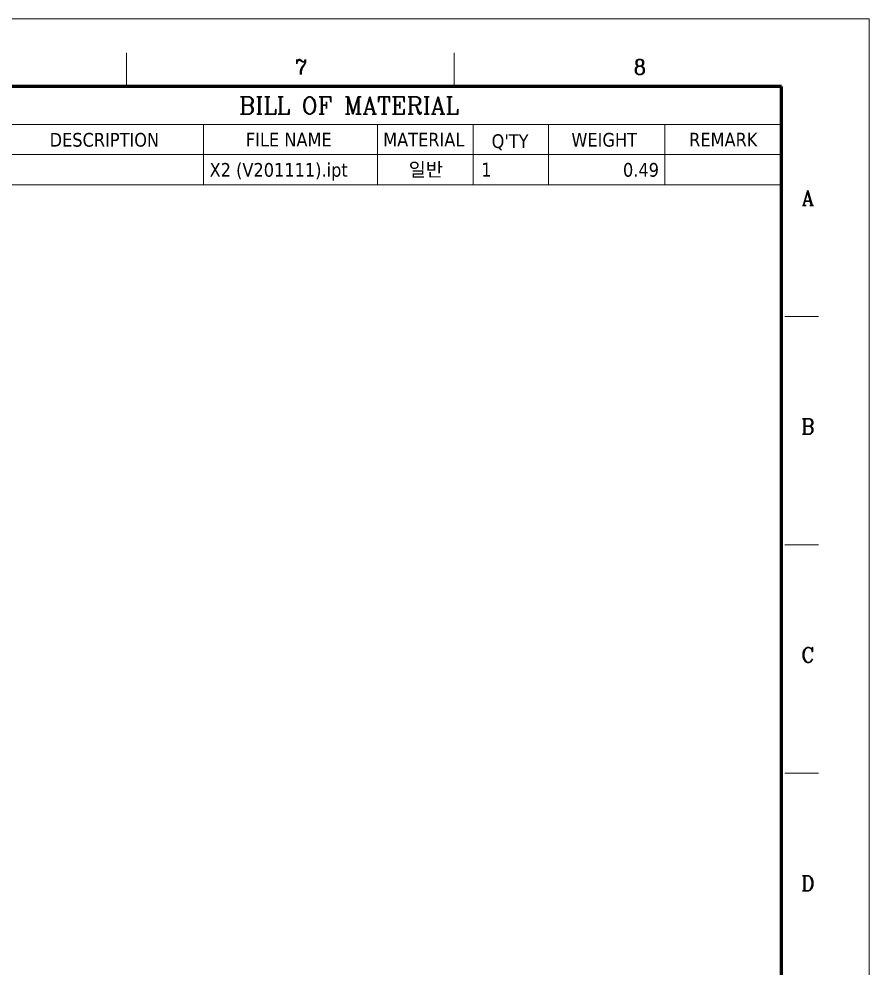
# Model space of a CAD drawing. Header units: millimetres. Extents: x 24 to 1656, y 24 to 1164.
# Drawn here: x 1160 to 1656, y 610 to 1164 of the extents above; entities that cross this region are included whole.
import ezdxf
from ezdxf.enums import TextEntityAlignment as Align

# ---------------------------------------------------------------- set-up
doc = ezdxf.new("R2010")
doc.units = ezdxf.units.MM
doc.header["$LTSCALE"] = 4
doc.layers.get('0').update_dxf_attribs({"lineweight": 18})
doc.layers.add('SkizziergeometrieWIN-ISO', color=7, linetype='Continuous', lineweight=50)
doc.layers.add('가는실선_A4', color=7, linetype='Continuous', lineweight=5)
doc.layers.add('가는실선_A3', color=9, linetype='Continuous', lineweight=5, true_color=0x808080)
doc.styles.add('A3_DS_PartList', font='RomanC.shx')
doc.styles.add('A3_DS_TB02', font='tahoma.ttf')
doc.styles.add('텍스트 스타일36', font='ROMANC.shx', dxfattribs={"width": 0.941937})

# ---------------------------------------------------------------- blocks, each defined once
blk = doc.blocks.new('경계 A3_경계')
at = {"layer": 'SkizziergeometrieWIN-ISO', "lineweight": 18}
for p, q in [((6, 291), (414, 291)), ((414, 291), (414, 6))]:
    blk.add_line(p, q, dxfattribs=at)
at = {"layer": '가는실선_A3', "color": 7}
for p, q in [((305.67, 281.16), (305.67, 286.06)), ((353.45, 281.16), (353.45, 286.06)), ((401.71, 247.62), (406.61, 247.62)), ((401.71, 214.3), (406.61, 214.3)), ((401.71, 180.98), (406.61, 180.98))]:
    blk.add_line(p, q, dxfattribs=at)
at = {"layer": '가는실선_A3', "color": 7, "lineweight": 60}
for p, q in [((401.22, 281.16), (19.02, 281.16)), ((401.22, 14.6), (401.22, 281.16))]:
    blk.add_line(p, q, dxfattribs=at)
at = {"layer": '가는실선_A3', "color": 7, "style": '텍스트 스타일36', "width": 0.941937}
for s, p in [('7', (331.14, 283.98)), ('8', (380.55, 283.98)), ('A', (405.08, 264.88)), ('B', (405.08, 231.56)), ('C', (405.08, 198.24)), ('D', (405.08, 164.92))]:
    blk.add_text(s, height=2.2, dxfattribs=at).set_placement(p, align=Align.MIDDLE_CENTER)
blk = doc.blocks.new('BILL OF MATERIAL14')
at = {"layer": '가는실선_A4'}
for p, q in [((401.22, 281.16), (278.87, 281.16)), ((278.87, 281.16), (278.87, 275.59)), ((401.22, 281.16), (401.22, 275.59)), ((401.22, 275.59), (278.87, 275.59)), ((278.87, 275.59), (278.87, 271.21)), ((288.87, 275.59), (288.87, 271.21)), ((316.87, 275.59), (316.87, 271.21)), ((342.27, 275.59), (342.27, 271.21)), ((356.22, 275.59), (356.22, 271.21)), ((367.22, 275.59), (367.22, 271.21)), ((384.22, 275.59), (384.22, 271.21)), ((401.22, 275.59), (401.22, 271.21)), ((401.22, 271.21), (278.87, 271.21)), ((278.87, 271.21), (278.87, 266.83)), ((288.87, 271.21), (288.87, 266.83)), ((316.87, 271.21), (316.87, 266.83)), ((342.27, 271.21), (342.27, 266.83)), ((356.22, 271.21), (356.22, 266.83)), ((367.22, 271.21), (367.22, 266.83)), ((384.22, 271.21), (384.22, 266.83)), ((401.22, 271.21), (401.22, 266.83)), ((401.22, 266.83), (278.87, 266.83))]:
    blk.add_line(p, q, dxfattribs=at)
at = {"layer": '가는실선_A4', "color": 7, "attachment_point": 7}
for s, insert, char_height, style in [('BILL OF MATERIAL', (322.09, 277.12), 2.5, 'A3_DS_PartList'), ('NO', (282.18, 272.34), 2, 'A3_DS_TB02'), ('DESCRIPTION', (294.44, 272.34), 2, 'A3_DS_TB02'), ('FILE NAME', (323.08, 272.4), 2, 'A3_DS_TB02'), ('MATERIAL', (343.11, 272.4), 2, 'A3_DS_TB02'), ("Q'TY", (358.93, 271.83), 2, 'A3_DS_TB02'), ('WEIGHT', (370.58, 272.34), 2, 'A3_DS_TB02'), ('REMARK', (387.75, 272.4), 2, 'A3_DS_TB02'), ('1', (283.42, 268.02), 2, 'A3_DS_TB02'), ('X2 (V201111).ipt', (317.78, 267.42), 2, 'A3_DS_TB02'), ('일반', (346.83, 267.86), 2, 'A3_DS_TB02'), ('1', (357.42, 268.02), 2, 'A3_DS_TB02'), ('0.49', (378.1, 267.96), 2, 'A3_DS_TB02')]:
    blk.add_mtext(s, dxfattribs=dict(at, insert=insert, char_height=char_height, style=style))

msp = doc.modelspace()

# ---------------------------------------------------------------- block references
at = {"xscale": 4, "yscale": 4, "zscale": 4}
msp.add_blockref('경계 A3_경계', (0, 0), dxfattribs=at)
at = {"layer": '가는실선_A4', "xscale": 4, "yscale": 4, "zscale": 4}
msp.add_blockref('BILL OF MATERIAL14', (0, 0), dxfattribs=at)

doc.saveas('drawing.dxf')
